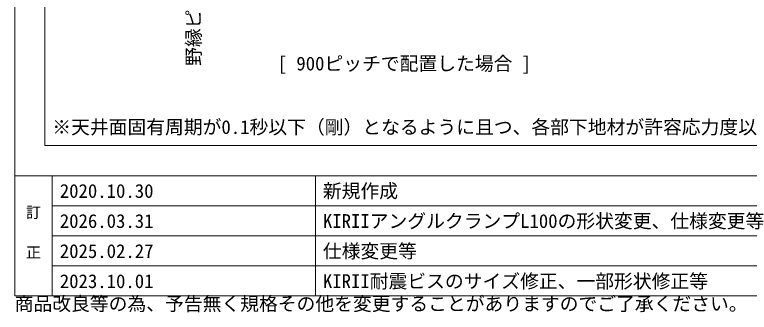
# Model space of a CAD drawing. Units: millimetres on the paper, enlarged 30 times, with parts at other scales. Extents: x -5850 to 5850, y -4190 to 4125.
# Drawn here: x -5850 to -2918, y -4190 to -3003 of the extents above; entities that cross this region are included whole.
import ezdxf
from ezdxf.enums import TextEntityAlignment as Align

# ---------------------------------------------------------------- set-up
doc = ezdxf.new("R2010")
doc.units = ezdxf.units.MM
doc.header["$LTSCALE"] = 30
for name, color, linetype, lineweight in [('8-6_文字', 7, 'Continuous', 18), ('F-3_太線２', 7, 'Continuous', 18), ('F-6_文字', 4, 'Continuous', 9)]:
    doc.layers.add(name, color=color, linetype=linetype, lineweight=lineweight)
doc.styles.add('ＭＳ ゴシック', font='')
doc.styles.get('ＭＳ ゴシック').set_extended_font_data('MS Gothic')

msp = doc.modelspace()

# ---------------------------------------------------------------- linework, layer by layer
at = {"layer": 'F-3_太線２', "color": 3}
for p, q in [((-5730, -1003.2), (-5730, -3525)), ((-58.2, -3525), (-5730, -3525)), ((-5850, -3645), (5850, -3645)), ((-5850, -4125), (5850, -4125))]:
    msp.add_line(p, q, dxfattribs=at)
at = {"layer": 'F-3_太線２'}
msp.add_line((-5700, -3645), (-5700, -4125), dxfattribs=at)
at = {"layer": 'F-3_太線２', "color": 4, "lineweight": 9}
for p, q in [((-5700, -3645), (-5700, -4125)), ((-4650, -3645), (-4650, -4125)), ((-5700, -3765), (-2250, -3765)), ((-5700, -3885), (-2250, -3885)), ((-5700, -4005), (-2250, -4005))]:
    msp.add_line(p, q, dxfattribs=at)
at = {"layer": 'F-3_太線２', "color": 3}
msp.add_lwpolyline([(-5850, 4125), (-5850, -2131.34), (-5850, -4125)], dxfattribs=at)

# ---------------------------------------------------------------- texts
at = {"layer": '8-6_文字', "style": 'ＭＳ ゴシック'}
msp.add_text('野縁ピッチ', height=54.99, rotation=90, dxfattribs=at).set_placement((-5092.15, -3207.11), align=Align.BOTTOM_LEFT)
for s, p in [('[ 900ピッチで配置した場合 ]', (-4800.75, -3241.5)), ('※天井面固有周期が0.1秒以下（剛）となるように且つ、各部下地材が許容応力度以下となるように支持構造部接合金具を配置する。', (-5700, -3495))]:
    msp.add_text(s, height=54.99, dxfattribs=at).set_placement(p, align=Align.BOTTOM_LEFT)
at = {"layer": 'F-6_文字', "style": 'ＭＳ ゴシック'}
for s, height, p in [('2020.10.30', 54.99, (-5670, -3750)), ('新規作成', 54.99, (-4620, -3750)), ('訂', 43.99, (-5805, -3826.39)), ('2026.03.31', 54.99, (-5670, -3870)), ('KIRIIアングルクランプL100の形状変更、仕様変更等', 54.99, (-4620, -3870)), ('正', 43.99, (-5805, -3986.44)), ('2025.02.27', 54.99, (-5670, -3990)), ('仕様変更等', 54.99, (-4620, -3990)), ('2023.10.01', 54.99, (-5670, -4110)), ('KIRII耐震ビスのサイズ修正、一部形状修正等', 54.99, (-4620, -4110)), ('商品改良等の為、予告無く規格その他を変更することがありますのでご了承ください。', 54.99, (-5850, -4200))]:
    msp.add_text(s, height=height, dxfattribs=at).set_placement(p, align=Align.BOTTOM_LEFT)

doc.saveas('drawing.dxf')
